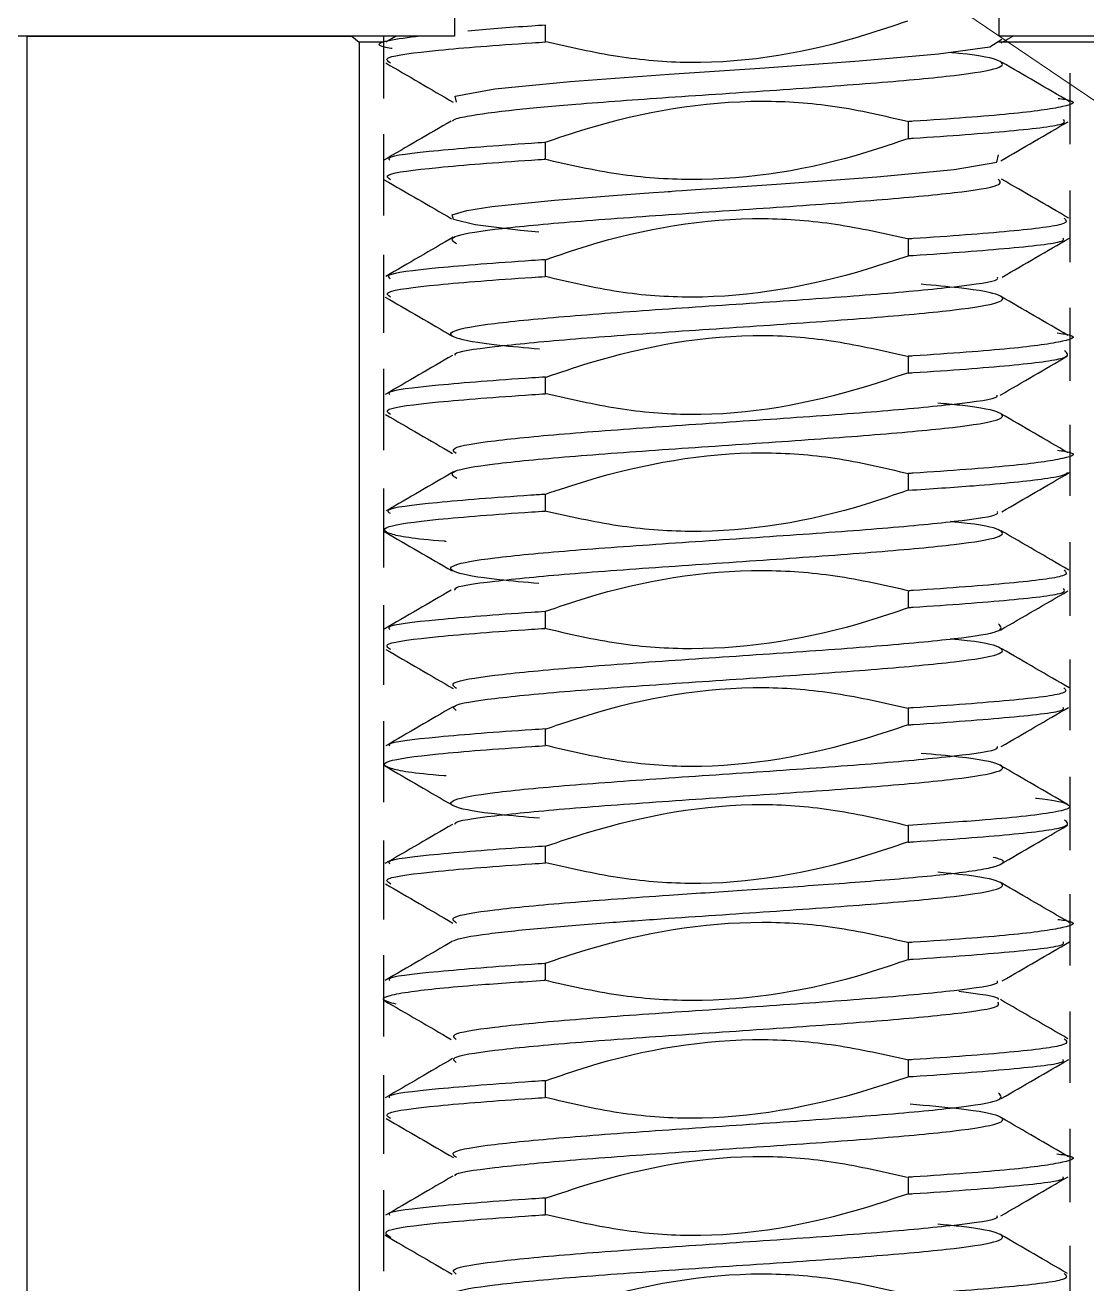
# Model space of a CAD drawing. Header units: millimetres. Extents: x -48 to 1187, y 2 to 839.
# Drawn here: x 116.396 to 118.206, y 372.292 to 374.438 of the extents above; entities that cross this region are included whole.
import ezdxf

# ---------------------------------------------------------------- set-up
doc = ezdxf.new("R2010")
doc.units = ezdxf.units.MM

msp = doc.modelspace()

# ---------------------------------------------------------------- linework, layer by layer
at = {"color": 7, "linetype": 'Continuous', "lineweight": 25}
for p, q in [((117.128068, 381.619202), (117.128069, 374.419202)), ((118.05671, 374.419202), (118.05671, 381.619202)), ((117.282733, 374.437863), (117.282733, 374.409271)), ((117.128069, 374.419202), (113.226379, 374.419202)), ((116.399246, 366.019202), (116.399246, 374.419202)), ((116.399246, 374.419202), (116.952629, 374.419202)), ((116.952629, 374.419202), (116.965338, 374.409202)), ((117.006989, 374.409202), (116.965338, 374.409202)), ((116.965338, 374.409202), (116.965338, 366.019202)), ((117.006989, 374.419202), (117.006989, 374.313111)), ((117.028657, 374.419202), (117.010882, 374.408883)), ((118.219441, 374.409202), (118.055619, 374.409202)), ((125.406111, 374.419202), (118.05671, 374.419202)), ((118.060022, 374.407544), (118.080056, 374.419202)), ((118.177789, 374.234941), (118.177789, 374.356128)), ((117.902046, 374.244665), (117.902046, 374.27342)), ((117.006989, 374.252165), (117.006989, 374.113136)), ((117.282733, 374.237842), (117.282733, 374.209348)), ((118.177789, 374.033603), (118.177789, 374.156128)), ((117.902046, 374.044829), (117.902046, 374.073351)), ((117.006989, 374.046447), (117.006989, 373.913159)), ((117.282733, 374.03786), (117.282733, 374.009339)), ((118.177789, 373.831554), (118.177789, 373.956128)), ((117.902046, 373.8448), (117.902046, 373.873322)), ((117.006989, 373.851935), (117.006989, 373.713168)), ((117.282733, 373.837836), (117.282733, 373.809312)), ((118.177789, 373.635205), (118.177789, 373.756127)), ((117.902046, 373.644847), (117.902046, 373.673374)), ((117.006989, 373.648052), (117.006989, 373.513172)), ((117.282733, 373.637834), (117.282733, 373.6093)), ((118.177789, 373.430497), (118.177789, 373.556127)), ((117.902046, 373.444832), (117.902046, 373.473357)), ((117.006989, 373.448723), (117.006989, 373.313148)), ((117.282733, 373.437871), (117.282733, 373.409348)), ((118.177789, 373.235801), (118.177789, 373.356127)), ((117.902046, 373.244814), (117.902046, 373.273335)), ((117.006989, 373.251296), (117.006989, 373.11312)), ((117.282733, 373.237844), (117.282733, 373.209322)), ((118.177789, 373.031122), (118.177789, 373.156126)), ((117.902046, 373.044852), (117.902046, 373.073286)), ((117.006989, 373.04732), (117.006989, 372.91312)), ((117.282733, 373.037871), (117.282733, 373.009272)), ((118.177789, 372.83431), (118.177789, 372.956118)), ((117.902046, 372.844757), (117.902046, 372.873423)), ((117.006989, 372.85227), (117.006989, 372.7131)), ((117.282733, 372.837844), (117.282733, 372.809367)), ((118.177789, 372.634258), (118.177789, 372.756118)), ((117.902046, 372.644828), (117.902046, 372.67335)), ((117.006989, 372.647188), (117.006989, 372.513095)), ((117.282733, 372.637858), (117.282733, 372.609337)), ((118.177789, 372.430957), (118.177789, 372.556102)), ((117.902046, 372.444798), (117.902046, 372.47332)), ((117.006989, 372.451433), (117.006989, 372.313086)), ((117.282733, 372.437836), (117.282733, 372.409312)), ((118.177789, 372.235861), (118.177789, 372.356087))]:
    msp.add_line(p, q, dxfattribs=at)
at = {"color": 7, "linetype": 'Continuous', "lineweight": 25, "flags": 128}
for points in [[(117.131237, 374.306704), (117.129062, 374.316906), (117.196968, 374.329396), (117.325101, 374.341878), (117.493885, 374.354349), (117.657354, 374.365434), (117.818171, 374.376924), (117.953611, 374.388817), (118.040953, 374.401115), (118.06165, 374.413817), (118.06165, 374.413817)], [(117.272075, 374.085197), (117.240685, 374.087934), (117.162998, 374.097608), (117.126159, 374.106521), (117.124254, 374.114674), (117.14897, 374.122066), (117.191471, 374.128697), (117.298765, 374.139678), (117.398785, 374.147616), (117.46687, 374.152512), (117.485612, 374.153819), (117.492556, 374.154301), (117.493499, 374.154366), (117.493504, 374.154366), (117.493681, 374.154379), (117.494034, 374.154403), (117.494741, 374.154452), (117.496156, 374.15455), (117.498988, 374.154746), (117.504662, 374.155138), (117.51605, 374.155922), (117.538957, 374.15749), (117.585101, 374.160624), (117.677154, 374.166892), (117.848072, 374.179419), (117.980049, 374.191935), (118.052986, 374.204439), (118.055775, 374.216933), (118.055775, 374.216933)]]:
    msp.add_lwpolyline(points, dxfattribs=at)
at = {"color": 7, "linetype": 'Continuous', "lineweight": 18}
msp.add_circle((134.392389, 398.419203), 29.029052, dxfattribs=at)
at = {"color": 7, "linetype": 'Continuous', "lineweight": 25}
for points, knots in [([(117.283039, 374.437882), (117.275319, 374.437388), (117.223228, 374.434053), (117.184021, 374.430684), (117.150625, 374.427814)], [0, 0, 0, 0, 0.148210047, 1, 1, 1, 1]), ([(117.900283, 374.444741), (117.876549, 374.436664), (117.756961, 374.395968), (117.588865, 374.36576), (117.405009, 374.381794), (117.32448, 374.400145), (117.283838, 374.409405)], [0, 0, 0, 0, 0.12007383, 0.60502326, 0.80066294, 1, 1, 1, 1]), ([(117.069084, 374.419202), (117.049491, 374.416614), (116.998396, 374.409865), (116.990195, 374.40302), (117.021285, 374.398761), (117.021945, 374.398671)], [0, 0, 0, 0, 0.37838263, 0.98679027, 1, 1, 1, 1]), ([(117.019163, 374.373276), (117.014138, 374.376436), (117.002484, 374.383765), (117.090077, 374.39526), (117.203662, 374.404149), (117.275435, 374.408798), (117.283134, 374.409297)], [0, 0, 0, 0, 0.26336803, 0.61080687, 0.95824663, 1, 1, 1, 1]), ([(117.125177, 374.274259), (117.12527, 374.274895), (117.125683, 374.277709), (117.153848, 374.284293), (117.219982, 374.293356), (117.340733, 374.304048), (117.494827, 374.315143), (117.67921, 374.327309), (117.85466, 374.339782), (117.989825, 374.352265), (118.065859, 374.36476), (118.064498, 374.377267), (118.026513, 374.386139), (117.977331, 374.390846), (117.971789, 374.391377)], [0, 0, 0, 0, 0.01633158, 0.07224224, 0.16941423, 0.2477317, 0.34704515, 0.45359011, 0.56016455, 0.66673943, 0.77331476, 0.87989055, 0.98646678, 1, 1, 1, 1]), ([(117.010718, 374.373442), (117.029894, 374.362313), (117.068229, 374.340064), (117.10653, 374.317786), (117.125672, 374.306652)], [0, 0, 0, 0, 0.50021991, 1, 1, 1, 1]), ([(118.176212, 374.307988), (118.157011, 374.319118), (118.118634, 374.341364), (118.080239, 374.363654), (118.061053, 374.374792)], [0, 0, 0, 0, 0.50032665, 1, 1, 1, 1]), ([(117.28093, 374.237775), (117.304694, 374.245786), (117.424345, 374.286125), (117.592587, 374.315282), (117.778633, 374.302562), (117.861017, 374.283259), (117.903058, 374.273408)], [0, 0, 0, 0, 0.119007638, 0.599217428, 0.79547329, 1, 1, 1, 1]), ([(118.15731, 374.313068), (118.161141, 374.312529), (118.19453, 374.307829), (118.174322, 374.298954), (118.088221, 374.286465), (117.971866, 374.277917), (117.904948, 374.273607), (117.902408, 374.273443)], [0, 0, 0, 0, 0.04089234, 0.35644416, 0.67199683, 0.98755036, 1, 1, 1, 1]), ([(117.902311, 374.244681), (117.90489, 374.244847), (117.971885, 374.249133), (118.083825, 374.257645), (118.173583, 374.268196), (118.168415, 374.274619), (118.166605, 374.276869)], [0, 0, 0, 0, 0.01552908, 0.40325397, 0.79098136, 1, 1, 1, 1]), ([(117.122483, 374.274382), (117.10331, 374.263265), (117.064948, 374.241021), (117.026599, 374.218807), (117.007416, 374.207695)], [0, 0, 0, 0, 0.49978345, 1, 1, 1, 1]), ([(118.059516, 374.206583), (118.078644, 374.217694), (118.116912, 374.239925), (118.155233, 374.262134), (118.1744, 374.273242)], [0, 0, 0, 0, 0.49984333, 1, 1, 1, 1]), ([(117.282086, 374.2378), (117.27452, 374.23731), (117.20292, 374.23267), (117.09216, 374.223789), (117.010956, 374.214245), (117.016341, 374.208869), (117.017551, 374.207661)], [0, 0, 0, 0, 0.049065959, 0.464362869, 0.879658702, 1, 1, 1, 1]), ([(117.902772, 374.244874), (117.879059, 374.236712), (117.759553, 374.195579), (117.590976, 374.167354), (117.405252, 374.181018), (117.32302, 374.199713), (117.281023, 374.209261)], [0, 0, 0, 0, 0.11909105, 0.60019403, 0.7958165, 1, 1, 1, 1]), ([(117.018947, 374.174396), (117.014633, 374.177211), (117.003932, 374.184193), (117.089994, 374.195329), (117.202984, 374.204191), (117.274551, 374.208819), (117.282118, 374.209309)], [0, 0, 0, 0, 0.24178855, 0.59973334, 0.95767814, 1, 1, 1, 1]), ([(117.008132, 374.174403), (117.027301, 374.163305), (117.065626, 374.141117), (117.103933, 374.118907), (117.123081, 374.107806)], [0, 0, 0, 0, 0.5001596, 1, 1, 1, 1]), ([(117.131778, 374.064856), (117.125763, 374.069022), (117.113732, 374.077356), (117.187311, 374.089856), (117.317492, 374.102356), (117.490892, 374.114856), (117.679238, 374.127356), (117.854981, 374.139856), (117.988808, 374.152356), (118.065385, 374.164216), (118.058529, 374.171909), (118.055387, 374.175436)], [0, 0, 0, 0, 0.11304034, 0.22608067, 0.33912101, 0.45216134, 0.56520168, 0.67824202, 0.79128235, 0.90432269, 1, 1, 1, 1]), ([(118.175747, 374.108795), (118.156597, 374.119889), (118.118305, 374.142072), (118.080051, 374.164271), (118.060928, 374.175368)], [0, 0, 0, 0, 0.50012126, 1, 1, 1, 1]), ([(117.283119, 374.037843), (117.306826, 374.046011), (117.426333, 374.087185), (117.594852, 374.115788), (117.779857, 374.101164), (117.861454, 374.082729), (117.902944, 374.073354)], [0, 0, 0, 0, 0.11945068, 0.60212777, 0.79769369, 1, 1, 1, 1]), ([(118.167548, 374.108844), (118.171093, 374.105517), (118.179078, 374.098022), (118.084855, 374.086376), (117.971848, 374.07784), (117.904921, 374.073536), (117.902368, 374.073372)], [0, 0, 0, 0, 0.28130655, 0.63366849, 0.98603043, 1, 1, 1, 1]), ([(117.125764, 374.076163), (117.106639, 374.065041), (117.068376, 374.04279), (117.030063, 374.020562), (117.010899, 374.009444)], [0, 0, 0, 0, 0.499822078, 1, 1, 1, 1]), ([(117.902469, 374.044856), (117.904977, 374.045018), (117.971872, 374.049319), (118.082729, 374.057853), (118.170024, 374.06771), (118.166855, 374.073414), (118.166001, 374.074951)], [0, 0, 0, 0, 0.01618187, 0.43149628, 0.84681069, 1, 1, 1, 1]), ([(118.06177, 374.008209), (118.080947, 374.019337), (118.119321, 374.041603), (118.157675, 374.063833), (118.176863, 374.074954)], [0, 0, 0, 0, 0.49972182, 1, 1, 1, 1]), ([(117.903223, 374.044847), (117.879441, 374.036901), (117.759724, 373.996901), (117.591758, 373.966812), (117.40625, 373.980069), (117.32442, 373.99945), (117.282814, 374.009304)], [0, 0, 0, 0, 0.119315096, 0.600615059, 0.796935905, 1, 1, 1, 1]), ([(117.282871, 374.037869), (117.275114, 374.037368), (117.20331, 374.032727), (117.091228, 374.023853), (117.008055, 374.01361), (117.015739, 374.007521), (117.018165, 374.005598)], [0, 0, 0, 0, 0.04689985, 0.43413629, 0.82137273, 1, 1, 1, 1]), ([(117.018949, 373.974258), (117.014566, 373.977119), (117.0038, 373.984148), (117.090097, 373.99533), (117.203274, 374.004202), (117.275029, 374.008841), (117.282761, 374.009341)], [0, 0, 0, 0, 0.24456051, 0.60076791, 0.95697532, 1, 1, 1, 1]), ([(117.272879, 373.885386), (117.24872, 373.887541), (117.177834, 373.893862), (117.121393, 373.904349), (117.116507, 373.916849), (117.18654, 373.929349), (117.317645, 373.941849), (117.490837, 373.954349), (117.679077, 373.966849), (117.855477, 373.979349), (117.986838, 373.991849), (118.056505, 374.001527), (118.054385, 374.007039), (118.053868, 374.008383)], [0, 0, 0, 0, 0.05254517, 0.15417363, 0.25580208, 0.35743054, 0.45905899, 0.56068745, 0.6623159, 0.76394436, 0.86557281, 0.96720127, 1, 1, 1, 1]), ([(117.129599, 373.874809), (117.12905, 373.875658), (117.125802, 373.880673), (117.190534, 373.889856), (117.316978, 373.902356), (117.491473, 373.914856), (117.679676, 373.927356), (117.855082, 373.939856), (117.990191, 373.952356), (118.065487, 373.964856), (118.066105, 373.977356), (118.014777, 373.987772), (117.946601, 373.994022), (117.923876, 373.996106)], [0, 0, 0, 0, 0.020992422, 0.124045851, 0.227099281, 0.33015271, 0.433206139, 0.536259568, 0.639312998, 0.742366427, 0.845419856, 0.948473285, 1, 1, 1, 1]), ([(117.0098, 373.974272), (117.028988, 373.96314), (117.067339, 373.940892), (117.105691, 373.918599), (117.124855, 373.90746)], [0, 0, 0, 0, 0.500329411, 1, 1, 1, 1]), ([(118.174229, 373.908824), (118.155067, 373.919956), (118.116762, 373.942209), (118.078472, 373.964496), (118.059336, 373.975633)], [0, 0, 0, 0, 0.50025063, 1, 1, 1, 1]), ([(118.15584, 373.913191), (118.160187, 373.912582), (118.194287, 373.907807), (118.174565, 373.898861), (118.088441, 373.886376), (117.971867, 373.877809), (117.904442, 373.873476), (117.901419, 373.873281)], [0, 0, 0, 0, 0.04575302, 0.358935349, 0.672117678, 0.985300007, 1, 1, 1, 1]), ([(117.284481, 373.837944), (117.308236, 373.845951), (117.427883, 373.886281), (117.595693, 373.917319), (117.779402, 373.901112), (117.85976, 373.882593), (117.900311, 373.873247)], [0, 0, 0, 0, 0.120177776, 0.605294447, 0.800821672, 1, 1, 1, 1]), ([(117.124567, 373.874873), (117.10545, 373.863747), (117.067196, 373.841483), (117.028947, 373.819253), (117.009813, 373.808132)], [0, 0, 0, 0, 0.49975261, 1, 1, 1, 1]), ([(117.901462, 373.844762), (117.90446, 373.844955), (117.971876, 373.849287), (118.085816, 373.857852), (118.183695, 373.870337), (118.173343, 373.878673), (118.168167, 373.88284)], [0, 0, 0, 0, 0.01527805, 0.3435187, 0.67175935, 1, 1, 1, 1]), ([(118.058654, 373.806897), (118.077757, 373.818019), (118.11598, 373.840275), (118.15424, 373.862499), (118.173379, 373.873616)], [0, 0, 0, 0, 0.49976594, 1, 1, 1, 1]), ([(117.283365, 373.837876), (117.275561, 373.837373), (117.203636, 373.83273), (117.092817, 373.823853), (117.011701, 373.814456), (117.016509, 373.809214), (117.017495, 373.808139)], [0, 0, 0, 0, 0.05114702, 0.4713537, 0.89156037, 1, 1, 1, 1]), ([(117.90043, 373.844725), (117.876668, 373.836738), (117.757003, 373.796514), (117.589259, 373.765292), (117.405506, 373.781431), (117.325124, 373.80003), (117.284547, 373.809419)], [0, 0, 0, 0, 0.12016407, 0.60514732, 0.80068039, 1, 1, 1, 1]), ([(117.018946, 373.774133), (117.014509, 373.777036), (117.003701, 373.784106), (117.090312, 373.79533), (117.203695, 373.804207), (117.275578, 373.80885), (117.283389, 373.809355)], [0, 0, 0, 0, 0.247142926, 0.601946477, 0.956750028, 1, 1, 1, 1]), ([(117.131021, 373.707629), (117.127143, 373.710702), (117.118007, 373.717942), (117.188162, 373.729349), (117.317588, 373.741849), (117.491358, 373.754349), (117.679426, 373.766849), (117.85605, 373.779349), (117.986407, 373.791849), (118.054884, 373.801042), (118.05378, 373.806067), (118.053591, 373.806926)], [0, 0, 0, 0, 0.092855619, 0.218740101, 0.344624583, 0.470509065, 0.596393547, 0.722278028, 0.84816251, 0.974046992, 1, 1, 1, 1]), ([(117.131819, 373.664798), (117.125779, 373.668965), (117.113698, 373.6773), (117.187282, 373.689811), (117.317526, 373.702329), (117.490325, 373.714807), (117.677457, 373.727247), (117.851777, 373.739658), (117.987365, 373.752105), (118.064639, 373.764588), (118.066176, 373.777105), (118.023109, 373.786691), (117.965412, 373.792103), (117.952302, 373.793332)], [0, 0, 0, 0, 0.09731958, 0.19463941, 0.2919595, 0.38927985, 0.4854584, 0.58196308, 0.67879382, 0.7759506, 0.87343337, 0.97124208, 1, 1, 1, 1]), ([(117.010101, 373.7742), (117.029194, 373.763106), (117.067371, 373.740924), (117.105521, 373.718725), (117.124592, 373.707629)], [0, 0, 0, 0, 0.5001253, 1, 1, 1, 1]), ([(118.174428, 373.708627), (118.155309, 373.719723), (118.117086, 373.741909), (118.078894, 373.764119), (118.059805, 373.77522)], [0, 0, 0, 0, 0.50018134, 1, 1, 1, 1]), ([(117.281876, 373.637839), (117.305661, 373.645774), (117.425387, 373.685714), (117.593279, 373.716107), (117.778556, 373.702509), (117.860175, 373.683168), (117.90162, 373.673347)], [0, 0, 0, 0, 0.119436079, 0.601203027, 0.797495934, 1, 1, 1, 1]), ([(118.156372, 373.713162), (118.160523, 373.71258), (118.194377, 373.707836), (118.174497, 373.698918), (118.088395, 373.68643), (117.971913, 373.67787), (117.904703, 373.673545), (117.901892, 373.673364)], [0, 0, 0, 0, 0.04389351, 0.35802485, 0.67215672, 0.98628912, 1, 1, 1, 1]), ([(117.126362, 373.676178), (117.107241, 373.665061), (117.06898, 373.642817), (117.03066, 373.620606), (117.01149, 373.609495)], [0, 0, 0, 0, 0.49975589, 1, 1, 1, 1]), ([(117.901789, 373.644831), (117.940487, 373.647422), (118.039418, 373.654048), (118.126451, 373.662858), (118.168888, 373.670276), (118.172242, 373.673674), (118.17351, 373.67496)], [0, 0, 0, 0, 0.25850634, 0.66086065, 0.87169611, 1, 1, 1, 1]), ([(118.061641, 373.60826), (118.080764, 373.619381), (118.119025, 373.641631), (118.157267, 373.663856), (118.176394, 373.674973)], [0, 0, 0, 0, 0.49982085, 1, 1, 1, 1]), ([(117.282425, 373.637814), (117.274207, 373.637282), (117.201538, 373.632575), (117.089181, 373.623611), (117.007163, 373.613403), (117.01555, 373.607386), (117.018103, 373.605555)], [0, 0, 0, 0, 0.049792379, 0.440266785, 0.829665128, 1, 1, 1, 1]), ([(117.901332, 373.644808), (117.877622, 373.636649), (117.758107, 373.595516), (117.589636, 373.566693), (117.404871, 373.581617), (117.323492, 373.6), (117.282182, 373.609332)], [0, 0, 0, 0, 0.11957651, 0.60275632, 0.79834968, 1, 1, 1, 1]), ([(117.113821, 373.55754), (117.112792, 373.557618), (117.056891, 373.561858), (117.01014, 373.570268), (117.000226, 373.582774), (117.088271, 373.595273), (117.203294, 373.604153), (117.274916, 373.608794), (117.282536, 373.609288)], [0, 0, 0, 0, 0.00453286, 0.24620518, 0.487878, 0.72955131, 0.97122512, 1, 1, 1, 1]), ([(117.272063, 373.485732), (117.248235, 373.487867), (117.177668, 373.494189), (117.12142, 373.504658), (117.116492, 373.517142), (117.186584, 373.52958), (117.317779, 373.542003), (117.491084, 373.554303), (117.67939, 373.566881), (117.855818, 373.579379), (117.987084, 373.591891), (118.056602, 373.601553), (118.054423, 373.607046), (118.053897, 373.608372)], [0, 0, 0, 0, 0.05187451, 0.15362581, 0.25537569, 0.35712416, 0.45887121, 0.56060948, 0.66235625, 0.76410281, 0.86584917, 0.96759533, 1, 1, 1, 1]), ([(117.129628, 373.474453), (117.12894, 373.475421), (117.125286, 373.480555), (117.190059, 373.489856), (117.316587, 373.502356), (117.49094, 373.514856), (117.679146, 373.527356), (117.854668, 373.539856), (117.989763, 373.552356), (118.065848, 373.564856), (118.064439, 373.577356), (118.027056, 373.586161), (117.978616, 373.5908), (117.973686, 373.591272)], [0, 0, 0, 0, 0.02484335, 0.13184695, 0.23885055, 0.34585415, 0.45285775, 0.55986136, 0.66686496, 0.77386856, 0.88087216, 0.98787576, 1, 1, 1, 1]), ([(117.008593, 373.574196), (117.027799, 373.563063), (117.066191, 373.540806), (117.104587, 373.518518), (117.123776, 373.507379)], [0, 0, 0, 0, 0.50024049, 1, 1, 1, 1]), ([(118.175577, 373.508808), (118.156339, 373.51994), (118.117889, 373.54219), (118.079454, 373.56448), (118.060249, 373.575619)], [0, 0, 0, 0, 0.50030349, 1, 1, 1, 1]), ([(117.281681, 373.437782), (117.305399, 373.44593), (117.424916, 373.486983), (117.593476, 373.515218), (117.779374, 373.501826), (117.861751, 373.483027), (117.903854, 373.473418)], [0, 0, 0, 0, 0.119011, 0.59970397, 0.79540964, 1, 1, 1, 1]), ([(118.167544, 373.508842), (118.171089, 373.505515), (118.179074, 373.498021), (118.084826, 373.486376), (117.971896, 373.477849), (117.905111, 373.473554), (117.902695, 373.473398)], [0, 0, 0, 0, 0.28147961, 0.63412243, 0.98676525, 1, 1, 1, 1]), ([(117.122557, 373.474491), (117.103382, 373.46336), (117.065016, 373.441086), (117.02668, 373.418842), (117.007505, 373.407715)], [0, 0, 0, 0, 0.49978441, 1, 1, 1, 1]), ([(117.902696, 373.444874), (117.905114, 373.445029), (117.971911, 373.449324), (118.083725, 373.457852), (118.173536, 373.468423), (118.168412, 373.474842), (118.166615, 373.477094)], [0, 0, 0, 0, 0.01457177, 0.40249714, 0.79042251, 1, 1, 1, 1]), ([(118.058947, 373.4064), (118.078119, 373.417528), (118.116483, 373.439796), (118.154902, 373.462029), (118.174122, 373.473151)], [0, 0, 0, 0, 0.49973583, 1, 1, 1, 1]), ([(117.903857, 373.4449), (117.880103, 373.436859), (117.760484, 373.396368), (117.592155, 373.367477), (117.406037, 373.380212), (117.323556, 373.399433), (117.281428, 373.40925)], [0, 0, 0, 0, 0.1189556, 0.59902866, 0.79519951, 1, 1, 1, 1]), ([(117.282355, 373.437847), (117.274712, 373.437353), (117.203026, 373.43272), (117.092238, 373.423853), (117.011054, 373.41434), (117.016363, 373.408981), (117.017544, 373.407789)], [0, 0, 0, 0, 0.04961523, 0.46535003, 0.88108484, 1, 1, 1, 1]), ([(117.01922, 373.373409), (117.014167, 373.376553), (117.002417, 373.383865), (117.089703, 373.39533), (117.203044, 373.404194), (117.274651, 373.408826), (117.282264, 373.409318)], [0, 0, 0, 0, 0.26258677, 0.61059549, 0.95860421, 1, 1, 1, 1]), ([(117.131267, 373.306835), (117.126838, 373.310173), (117.116882, 373.317678), (117.187672, 373.329349), (117.317206, 373.341849), (117.490774, 373.354349), (117.679147, 373.366849), (117.854828, 373.379349), (117.989158, 373.391849), (118.06816, 373.404349), (118.059936, 373.412683), (118.055824, 373.416849)], [0, 0, 0, 0, 0.09102526, 0.2046471, 0.31826894, 0.43189078, 0.54551263, 0.65913447, 0.77275631, 0.88637816, 1, 1, 1, 1]), ([(117.130783, 373.269258), (117.127571, 373.271957), (117.119402, 373.278823), (117.188398, 373.289856), (117.317448, 373.302356), (117.491185, 373.314856), (117.679535, 373.327356), (117.854931, 373.339856), (117.989931, 373.352356), (118.0659, 373.364856), (118.064389, 373.377356), (118.02699, 373.386157), (117.978591, 373.390791), (117.973706, 373.391259)], [0, 0, 0, 0, 0.06637283, 0.16883085, 0.27128887, 0.37374689, 0.47620491, 0.57866293, 0.68112095, 0.78357897, 0.88603699, 0.98849501, 1, 1, 1, 1]), ([(117.010871, 373.373383), (117.030016, 373.362286), (117.068292, 373.340099), (117.106514, 373.317887), (117.125617, 373.306786)], [0, 0, 0, 0, 0.50019226, 1, 1, 1, 1]), ([(118.176381, 373.307824), (118.157262, 373.318927), (118.119033, 373.341127), (118.080802, 373.363345), (118.061692, 373.374451)], [0, 0, 0, 0, 0.500133, 1, 1, 1, 1]), ([(117.284377, 373.237916), (117.308104, 373.246014), (117.427674, 373.286822), (117.595864, 373.31673), (117.77985, 373.300855), (117.860506, 373.282528), (117.901237, 373.273274)], [0, 0, 0, 0, 0.11999882, 0.60471611, 0.80038556, 1, 1, 1, 1]), ([(118.167251, 373.307886), (118.170272, 373.304878), (118.177479, 373.297703), (118.084733, 373.286376), (117.971844, 373.277821), (117.904596, 373.273499), (117.901753, 373.273316)], [0, 0, 0, 0, 0.26093975, 0.62249124, 0.98404274, 1, 1, 1, 1]), ([(117.125438, 373.275606), (117.106355, 373.264497), (117.068177, 373.242273), (117.02996, 373.220069), (117.010846, 373.208964)], [0, 0, 0, 0, 0.49984573, 1, 1, 1, 1]), ([(117.901858, 373.244802), (117.904649, 373.244982), (117.971854, 373.2493), (118.082637, 373.257853), (118.169398, 373.267561), (118.166594, 373.273117), (118.165893, 373.274505)], [0, 0, 0, 0, 0.01823266, 0.43902044, 0.85980823, 1, 1, 1, 1]), ([(118.060532, 373.207843), (118.079654, 373.218956), (118.117915, 373.241194), (118.156184, 373.263401), (118.175328, 373.274509)], [0, 0, 0, 0, 0.49977075, 1, 1, 1, 1]), ([(117.283326, 373.237881), (117.275495, 373.237376), (117.203549, 373.232732), (117.093338, 373.223853), (117.012786, 373.214739), (117.016645, 373.209779), (117.017263, 373.208986)], [0, 0, 0, 0, 0.05281721, 0.48526225, 0.91770728, 1, 1, 1, 1]), ([(117.901527, 373.244761), (117.877744, 373.236832), (117.758024, 373.196913), (117.590322, 373.165608), (117.405958, 373.180754), (117.325109, 373.199767), (117.284225, 373.209381)], [0, 0, 0, 0, 0.11988791, 0.6035147, 0.79950059, 1, 1, 1, 1]), ([(117.11399, 373.157568), (117.112795, 373.157659), (117.056776, 373.161916), (117.010022, 373.17034), (117.000316, 373.182843), (117.088441, 373.19533), (117.203619, 373.204207), (117.275455, 373.208851), (117.28327, 373.209357)], [0, 0, 0, 0, 0.00526121, 0.24658149, 0.48790178, 0.72922207, 0.97054235, 1, 1, 1, 1]), ([(117.272746, 373.08538), (117.248575, 373.087536), (117.177702, 373.093859), (117.121334, 373.104349), (117.116557, 373.116849), (117.186683, 373.129349), (117.317853, 373.141849), (117.491081, 373.154349), (117.679297, 373.166849), (117.855718, 373.179349), (117.986773, 373.191849), (118.056038, 373.201385), (118.054202, 373.206755), (118.05379, 373.207958)], [0, 0, 0, 0, 0.05277822, 0.15475412, 0.25673003, 0.35870593, 0.46068183, 0.56265774, 0.66463364, 0.76660954, 0.86858545, 0.97056135, 1, 1, 1, 1]), ([(117.129591, 373.074709), (117.129033, 373.075562), (117.125749, 373.080584), (117.19048, 373.089784), (117.316947, 373.102311), (117.491478, 373.114852), (117.679718, 373.127393), (117.855144, 373.13992), (117.990252, 373.152437), (118.065519, 373.164943), (118.06608, 373.177437), (118.014688, 373.187842), (117.946474, 373.194078), (117.923736, 373.196157)], [0, 0, 0, 0, 0.02109396, 0.12414311, 0.22719269, 0.3302427, 0.43328342, 0.53632374, 0.63936364, 0.74240313, 0.84544221, 0.94848087, 1, 1, 1, 1]), ([(117.010031, 373.174388), (117.029183, 373.163259), (117.067464, 373.141015), (117.105752, 373.118732), (117.124885, 373.107596)], [0, 0, 0, 0, 0.500285892, 1, 1, 1, 1]), ([(118.173645, 373.108917), (118.15449, 373.120043), (118.1162, 373.142285), (118.077935, 373.164562), (118.058813, 373.175695)], [0, 0, 0, 0, 0.50026888, 1, 1, 1, 1]), ([(118.118992, 373.119897), (118.119514, 373.119846), (118.149514, 373.116913), (118.172275, 373.111276), (118.182741, 373.103165), (118.154194, 373.095586), (118.099882, 373.088537), (118.019081, 373.081158), (117.944112, 373.076116), (117.901487, 373.07325)], [0, 0, 0, 0, 0.003278, 0.18842226, 0.36225246, 0.52475653, 0.6759232, 0.815742, 1, 1, 1, 1]), ([(117.283363, 373.037911), (117.307144, 373.045843), (117.426862, 373.085774), (117.594555, 373.117122), (117.778851, 373.101855), (117.859644, 373.082877), (117.900493, 373.073282)], [0, 0, 0, 0, 0.1199203, 0.60368975, 0.79963042, 1, 1, 1, 1]), ([(117.124384, 373.074889), (117.105228, 373.063753), (117.066892, 373.041467), (117.028569, 373.019223), (117.009396, 373.008094)], [0, 0, 0, 0, 0.49968367, 1, 1, 1, 1]), ([(117.901436, 373.044813), (117.9045, 373.04501), (117.971988, 373.049354), (118.085955, 373.057935), (118.183756, 373.070426), (118.173328, 373.078756), (118.168114, 373.082921)], [0, 0, 0, 0, 0.01561071, 0.34374132, 0.67187108, 1, 1, 1, 1]), ([(118.058806, 373.00679), (118.077928, 373.017923), (118.11619, 373.040199), (118.154483, 373.062443), (118.173638, 373.073571)], [0, 0, 0, 0, 0.49976457, 1, 1, 1, 1]), ([(117.282961, 373.037885), (117.275309, 373.037393), (117.20354, 373.032773), (117.092769, 373.023925), (117.011602, 373.014525), (117.016491, 373.009267), (117.017506, 373.008175)], [0, 0, 0, 0, 0.050118239, 0.470015577, 0.889914046, 1, 1, 1, 1]), ([(117.900357, 373.044748), (117.876627, 373.036657), (117.757051, 372.995886), (117.588893, 372.965876), (117.404953, 372.98181), (117.324342, 373.000143), (117.283644, 373.009398)], [0, 0, 0, 0, 0.12002548, 0.60482761, 0.80048885, 1, 1, 1, 1]), ([(117.131208, 372.906829), (117.126822, 372.91017), (117.116968, 372.917678), (117.18799, 372.929354), (117.317639, 372.941844), (117.472942, 372.953029), (117.624013, 372.963146), (117.764781, 372.97274), (117.90456, 372.983482), (117.997541, 372.993209), (118.04604, 373.001516), (118.06458, 373.008206), (118.065885, 373.013972), (118.051648, 373.017511), (118.046773, 373.018722)], [0, 0, 0, 0, 0.08940478, 0.20090193, 0.31239906, 0.4238965, 0.49944908, 0.58530359, 0.68143169, 0.78780163, 0.84510342, 0.90499304, 0.96746925, 1, 1, 1, 1]), ([(117.019149, 372.973345), (117.014174, 372.976482), (117.002586, 372.983787), (117.090087, 372.99526), (117.203636, 373.004148), (117.275386, 373.008796), (117.283064, 373.009294)], [0, 0, 0, 0, 0.26197956, 0.61012722, 0.95827583, 1, 1, 1, 1]), ([(117.126472, 372.87563), (117.126796, 372.876052), (117.130108, 372.880375), (117.17684, 372.888159), (117.273029, 372.898391), (117.38309, 372.907133), (117.516578, 372.916574), (117.67926, 372.927323), (117.854614, 372.939792), (117.989875, 372.952279), (118.065633, 372.964774), (118.065317, 372.97728), (118.021706, 372.986785), (117.964778, 372.992125), (117.952361, 372.99329)], [0, 0, 0, 0, 0.01079405, 0.11056099, 0.19771213, 0.27219933, 0.33398144, 0.44004506, 0.54611725, 0.65218982, 0.75826278, 0.86433612, 0.97040985, 1, 1, 1, 1]), ([(117.010475, 372.973503), (117.029611, 372.962396), (117.067872, 372.94019), (117.106089, 372.917964), (117.125192, 372.906855)], [0, 0, 0, 0, 0.500141618, 1, 1, 1, 1]), ([(118.176404, 372.907945), (118.157232, 372.919054), (118.118908, 372.941263), (118.080583, 372.963503), (118.06143, 372.974618)], [0, 0, 0, 0, 0.50023531, 1, 1, 1, 1]), ([(117.280913, 372.83777), (117.30467, 372.8458), (117.424301, 372.886238), (117.592601, 372.915216), (117.778701, 372.902496), (117.861155, 372.883245), (117.903258, 372.873415)], [0, 0, 0, 0, 0.11896995, 0.59907493, 0.79527875, 1, 1, 1, 1]), ([(118.156958, 372.913123), (118.160921, 372.912566), (118.194478, 372.907848), (118.174354, 372.898956), (118.088194, 372.886467), (117.971875, 372.877921), (117.904991, 372.873613), (117.90248, 372.873451)], [0, 0, 0, 0, 0.04219941, 0.35736718, 0.67253582, 0.9877053, 1, 1, 1, 1]), ([(117.124641, 372.875694), (117.105515, 372.864594), (117.067252, 372.842388), (117.02894, 372.820204), (117.009778, 372.809109)], [0, 0, 0, 0, 0.49983308, 1, 1, 1, 1]), ([(117.902387, 372.844779), (117.904913, 372.844941), (117.971861, 372.849235), (118.082617, 372.857759), (118.169615, 372.86751), (118.166675, 372.873118), (118.165921, 372.874557)], [0, 0, 0, 0, 0.01644738, 0.43587713, 0.85530808, 1, 1, 1, 1]), ([(118.062081, 372.808089), (118.081217, 372.819192), (118.119498, 372.841404), (118.157785, 372.8636), (118.176933, 372.8747)], [0, 0, 0, 0, 0.49986994, 1, 1, 1, 1]), ([(117.902992, 372.844882), (117.879276, 372.836729), (117.759763, 372.795645), (117.591196, 372.767421), (117.405352, 372.780901), (117.323019, 372.799665), (117.280948, 372.809253)], [0, 0, 0, 0, 0.11903537, 0.5998584, 0.79553284, 1, 1, 1, 1]), ([(117.282079, 372.837802), (117.274514, 372.837312), (117.202899, 372.832671), (117.093089, 372.823791), (117.012762, 372.81471), (117.016572, 372.809797), (117.017149, 372.809052)], [0, 0, 0, 0, 0.05142359, 0.48682444, 0.92222416, 1, 1, 1, 1]), ([(117.028266, 372.768507), (117.018762, 372.771103), (117.000499, 372.776091), (117.0137, 372.783265), (117.059196, 372.791575), (117.146822, 372.800234), (117.242295, 372.806651), (117.28209, 372.809326)], [0, 0, 0, 0, 0.190852702, 0.366709906, 0.527555275, 0.803075302, 1, 1, 1, 1]), ([(117.130899, 372.708383), (117.127465, 372.711178), (117.118912, 372.718141), (117.188038, 372.729284), (117.317068, 372.741811), (117.490851, 372.754351), (117.679005, 372.766892), (117.855551, 372.77942), (117.986808, 372.791936), (118.056286, 372.801545), (118.054294, 372.806978), (118.053829, 372.808246)], [0, 0, 0, 0, 0.08408103, 0.20946157, 0.33484261, 0.46022415, 0.58561888, 0.71101311, 0.83640682, 0.9618, 1, 1, 1, 1]), ([(117.007247, 372.77506), (117.026442, 372.763936), (117.064813, 372.741699), (117.103213, 372.719429), (117.122404, 372.708299)], [0, 0, 0, 0, 0.50025199, 1, 1, 1, 1]), ([(118.055606, 372.776392), (118.055745, 372.776713), (118.057688, 372.781201), (118.02165, 372.785689), (117.988193, 372.789856)], [0, 0, 0, 0, 0.0715784, 1, 1, 1, 1]), ([(118.174118, 372.709582), (118.15492, 372.720702), (118.11654, 372.742934), (118.078215, 372.765192), (118.059061, 372.776317)], [0, 0, 0, 0, 0.50020153, 1, 1, 1, 1]), ([(117.130829, 372.669114), (117.127516, 372.671861), (117.119177, 372.678775), (117.188247, 372.689856), (117.317272, 372.702356), (117.491009, 372.714856), (117.679181, 372.727356), (117.855268, 372.739856), (117.987853, 372.752356), (118.060063, 372.76294), (118.055945, 372.769358), (118.054501, 372.771609)], [0, 0, 0, 0, 0.08040829, 0.2023655, 0.32432271, 0.44627993, 0.56823714, 0.69019435, 0.81215156, 0.93410877, 1, 1, 1, 1]), ([(118.167771, 372.709629), (118.171788, 372.70604), (118.18047, 372.698283), (118.085091, 372.686376), (117.971841, 372.677837), (117.904875, 372.673531), (117.902286, 372.673365)], [0, 0, 0, 0, 0.29680804, 0.64147354, 0.98613904, 1, 1, 1, 1]), ([(117.28334, 372.637854), (117.307049, 372.646017), (117.426561, 372.687165), (117.595049, 372.715911), (117.779893, 372.701086), (117.861345, 372.682687), (117.902715, 372.673342)], [0, 0, 0, 0, 0.119534589, 0.602548981, 0.798132123, 1, 1, 1, 1]), ([(117.124814, 372.6756), (117.105657, 372.664462), (117.067325, 372.642175), (117.028981, 372.619919), (117.009801, 372.608786)], [0, 0, 0, 0, 0.499765897, 1, 1, 1, 1]), ([(117.902394, 372.64485), (117.904935, 372.645014), (117.971868, 372.649316), (118.082326, 372.657853), (118.16886, 372.667461), (118.166374, 372.672916), (118.165787, 372.674204)], [0, 0, 0, 0, 0.01680695, 0.44259702, 0.86838709, 1, 1, 1, 1]), ([(118.060303, 372.607386), (118.079494, 372.618525), (118.117901, 372.640818), (118.156309, 372.663067), (118.175526, 372.674199)], [0, 0, 0, 0, 0.49966748, 1, 1, 1, 1]), ([(117.282951, 372.637872), (117.275175, 372.637369), (117.203314, 372.632728), (117.09309, 372.623853), (117.012527, 372.61469), (117.016592, 372.609681), (117.017276, 372.608839)], [0, 0, 0, 0, 0.052225132, 0.482629421, 0.913033711, 1, 1, 1, 1]), ([(117.903014, 372.644835), (117.87923, 372.636897), (117.759506, 372.596939), (117.591591, 372.566647), (117.406235, 372.580125), (117.324544, 372.599482), (117.283045, 372.609315)], [0, 0, 0, 0, 0.11939511, 0.60100244, 0.79730685, 1, 1, 1, 1]), ([(117.019153, 372.573502), (117.014205, 372.576615), (117.002634, 372.583896), (117.089881, 372.59533), (117.203325, 372.604203), (117.275096, 372.608843), (117.282845, 372.609344)], [0, 0, 0, 0, 0.26048148, 0.60914029, 0.9577991, 1, 1, 1, 1]), ([(117.131224, 372.506854), (117.126837, 372.510186), (117.116963, 372.517684), (117.187796, 372.529349), (117.317353, 372.541849), (117.490911, 372.554349), (117.679246, 372.566849), (117.854879, 372.579349), (117.989169, 372.591849), (118.068152, 372.604349), (118.059939, 372.612683), (118.055832, 372.616849)], [0, 0, 0, 0, 0.09086651, 0.20450819, 0.31814988, 0.43179157, 0.54543325, 0.65907494, 0.77271663, 0.88635831, 1, 1, 1, 1]), ([(117.129526, 372.475147), (117.129084, 372.475883), (117.126142, 372.480786), (117.190717, 372.489856), (117.31693, 372.502356), (117.491493, 372.514856), (117.679688, 372.527356), (117.855091, 372.539856), (117.990237, 372.552356), (118.065378, 372.564856), (118.066534, 372.577356), (118.01034, 372.588388), (117.934666, 372.595254), (117.904915, 372.597953)], [0, 0, 0, 0, 0.0179838, 0.11977015, 0.22155649, 0.32334284, 0.42512919, 0.52691553, 0.62870188, 0.73048823, 0.83227457, 0.93406092, 1, 1, 1, 1]), ([(117.011383, 372.573507), (117.030535, 372.562392), (117.068822, 372.540174), (117.107064, 372.517923), (117.126176, 372.506803)], [0, 0, 0, 0, 0.50024823, 1, 1, 1, 1]), ([(118.175328, 372.50804), (118.156203, 372.519159), (118.117968, 372.541388), (118.079725, 372.563646), (118.060612, 372.574769)], [0, 0, 0, 0, 0.50021091, 1, 1, 1, 1]), ([(117.2844, 372.437944), (117.308159, 372.445937), (117.427818, 372.486195), (117.595582, 372.517361), (117.779316, 372.501193), (117.859686, 372.482622), (117.900251, 372.473248)], [0, 0, 0, 0, 0.12017112, 0.60520842, 0.80073551, 1, 1, 1, 1]), ([(118.155487, 372.513241), (118.159961, 372.512616), (118.194235, 372.507823), (118.17461, 372.498861), (118.088449, 372.486376), (117.971876, 372.477809), (117.904434, 372.473474), (117.901398, 372.473279)], [0, 0, 0, 0, 0.04696152, 0.35972554, 0.67248955, 0.98525356, 1, 1, 1, 1]), ([(117.125013, 372.47515), (117.105943, 372.464052), (117.067792, 372.44185), (117.029611, 372.419668), (117.010515, 372.408574)], [0, 0, 0, 0, 0.49984783, 1, 1, 1, 1]), ([(117.901428, 372.444758), (117.904447, 372.444952), (117.971912, 372.449286), (118.082604, 372.457853), (118.168895, 372.467428), (118.166393, 372.47285), (118.165813, 372.474105)], [0, 0, 0, 0, 0.01995464, 0.44584279, 0.87173094, 1, 1, 1, 1]), ([(118.059846, 372.407564), (118.078917, 372.418663), (118.117071, 372.440866), (118.155253, 372.463049), (118.17435, 372.474144)], [0, 0, 0, 0, 0.49984743, 1, 1, 1, 1]), ([(117.283336, 372.437874), (117.275541, 372.437371), (117.203621, 372.432729), (117.093096, 372.423853), (117.012261, 372.414599), (117.016589, 372.4095), (117.017381, 372.408568)], [0, 0, 0, 0, 0.05182998, 0.47822019, 0.90461039, 1, 1, 1, 1]), ([(117.900335, 372.444724), (117.876578, 372.436723), (117.756925, 372.39643), (117.589139, 372.365325), (117.40542, 372.381517), (117.325058, 372.400061), (117.284501, 372.40942)], [0, 0, 0, 0, 0.12017568, 0.60525744, 0.80078248, 1, 1, 1, 1]), ([(117.019952, 372.37034), (117.01252, 372.374508), (116.997655, 372.382843), (117.089271, 372.39533), (117.203717, 372.404206), (117.275573, 372.408849), (117.283373, 372.409353)], [0, 0, 0, 0, 0.3203315, 0.640663, 0.96099449, 1, 1, 1, 1]), ([(117.130952, 372.307956), (117.127272, 372.31092), (117.118417, 372.318051), (117.188241, 372.329349), (117.317575, 372.341849), (117.491371, 372.354349), (117.679469, 372.366849), (117.855983, 372.379349), (117.98676, 372.391849), (118.055686, 372.401263), (118.054071, 372.40651), (118.053739, 372.407591)], [0, 0, 0, 0, 0.0892586, 0.21471632, 0.34017403, 0.46563175, 0.59108946, 0.71654718, 0.84200489, 0.96746261, 1, 1, 1, 1]), ([(117.130915, 372.268808), (117.127424, 372.271642), (117.1188, 372.278643), (117.188103, 372.289822), (117.317261, 372.302321), (117.490988, 372.314902), (117.679435, 372.327198), (117.85489, 372.339618), (117.990036, 372.352056), (118.065701, 372.364538), (118.065258, 372.377059), (118.021593, 372.386588), (117.964684, 372.391955), (117.952309, 372.393123)], [0, 0, 0, 0, 0.0682937, 0.16871606, 0.26913864, 0.36956145, 0.46996263, 0.57038609, 0.67081096, 0.77123727, 0.87166501, 0.97209419, 1, 1, 1, 1]), ([(117.009406, 372.37463), (117.028533, 372.36351), (117.066771, 372.34128), (117.105017, 372.319021), (117.124132, 372.307897)], [0, 0, 0, 0, 0.500211133, 1, 1, 1, 1]), ([(118.173423, 372.309167), (118.154266, 372.320282), (118.115973, 372.342502), (118.077723, 372.364755), (118.058608, 372.375876)], [0, 0, 0, 0, 0.50025269, 1, 1, 1, 1]), ([(117.281657, 372.237827), (117.305441, 372.245769), (117.425161, 372.285746), (117.593101, 372.315937), (117.778534, 372.302573), (117.860295, 372.283203), (117.901848, 372.273358)], [0, 0, 0, 0, 0.11935476, 0.60080624, 0.79712064, 1, 1, 1, 1]), ([(118.167563, 372.30921), (118.171354, 372.305784), (118.179752, 372.298191), (118.085201, 372.28644), (117.97195, 372.277881), (117.904754, 372.273558), (117.901974, 372.273379)], [0, 0, 0, 0, 0.28705607, 0.63599811, 0.98494082, 1, 1, 1, 1])]:
    msp.add_open_spline(points, degree=3, knots=knots, dxfattribs=at)

doc.saveas('drawing.dxf')
